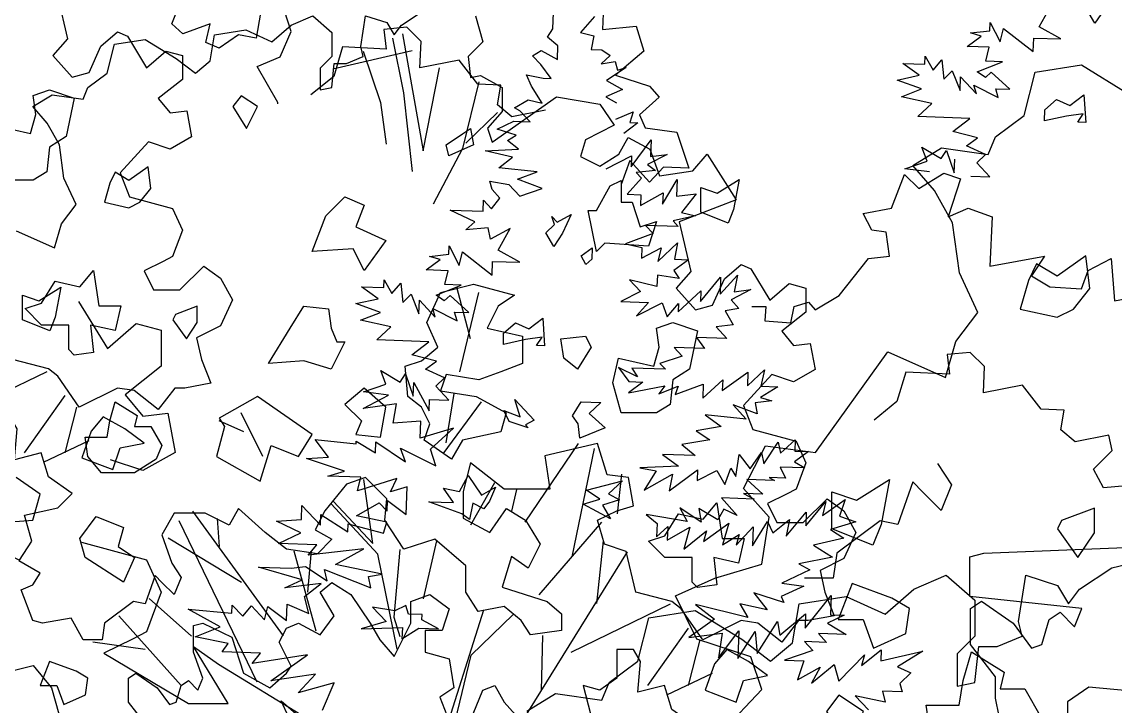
# Model space of a CAD drawing. Header units: inches. Extents: x 11.9 to 85.3, y 21.1 to 37.4.
# Drawn here: x 67.0041 to 67.4779, y 22.5142 to 22.8109 of the extents above; entities that cross this region are included whole.
import ezdxf

# ---------------------------------------------------------------- set-up
doc = ezdxf.new("R2010")
doc.units = ezdxf.units.IN
doc.header["$MEASUREMENT"] = 0
doc.layers.add('CAY', color=94, linetype='Continuous')
doc.layers.add('CAY-3', color=61, linetype='Continuous')

# ---------------------------------------------------------------- blocks, each defined once
blk = doc.blocks.new('A$C76451831')
at = {"layer": 'CAY'}
for p, q in [((3764, 1772.8), (3822.4, 1787)), ((3573, 1752.2), (3604.2, 1765.7)), ((3604.2, 1765.7), (3631.9, 1741.6)), ((3673.8, 1720.9), (3680.9, 1765.7)), ((3680.9, 1765.7), (3711.5, 1755.7)), ((3732.8, 1752.2), (3764, 1772.8)), ((3545.3, 1728), (3573, 1752.2)), ((3711.5, 1755.7), (3722.2, 1738)), ((3722.2, 1738), (3732.8, 1752.2)), ((3462.1, 1738), (3507.5, 1745.1)), ((3507.5, 1745.1), (3545.3, 1728)), ((3631.9, 1741.6), (3631.9, 1706.7)), ((3317.1, 1724.4), (3361.9, 1731.5)), ((3361.9, 1731.5), (3406.7, 1703.8)), ((3455.6, 1700.3), (3462.1, 1738)), ((3306.5, 1682.6), (3317.1, 1724.4)), ((3677.3, 1706.7), (3673.8, 1720.9)), ((3406.7, 1703.8), (3434.4, 1682.6)), ((3434.4, 1682.6), (3455.6, 1700.3)), ((3631.9, 1706.7), (3614.8, 1689.6)), ((3653.2, 1696.7), (3677.3, 1706.7)), ((3614.8, 1689.6), (3614.8, 1658.4)), ((3631.9, 1661.9), (3635.5, 1696.7)), ((3635.5, 1696.7), (3653.2, 1696.7)), ((2664.3, 1664.1), (2722.6, 1678.3)), ((2722.6, 1678.3), (2740.3, 1657)), ((3278.8, 1661.9), (3306.5, 1682.6)), ((3271.7, 1644.8), (3278.8, 1661.9)), ((3614.8, 1658.4), (3631.9, 1661.9)), ((2740.3, 1657), (2750.9, 1619.3)), ((3199.2, 1634.2), (3226.9, 1651.3)), ((3226.9, 1651.3), (3271.7, 1644.8)), ((4929.6, 1084.7), (4941, 1036.7)), ((5458.4, 1068.9), (5457.3, 1045.7)), ((5879.1, 1048.1), (5890.7, 1069)), ((5409.5, 1046.3), (5410, 1062.2)), ((5449.8, 1058.1), (5436.1, 1042.7)), ((5268.6, 1047.8), (5246.4, 1045.7)), ((5246.4, 1045.7), (5248.5, 1026.7)), ((5282.3, 1034.1), (5268.6, 1047.8)), ((5404.2, 1038.3), (5409.5, 1046.3)), ((5457.3, 1045.7), (5490, 1048.9)), ((5490, 1048.9), (5497.4, 1024.6)), ((5831.4, 1044.3), (5831.6, 1052.5)), ((5831.6, 1052.5), (5841.4, 1033.6)), ((5841.4, 1033.6), (5844.6, 1046.6)), ((5844.6, 1046.6), (5873.3, 1024.3)), ((5900, 1036.5), (5879.1, 1048.1)), ((4941, 1036.7), (4926.8, 1020.6)), ((4973.2, 1029.6), (4989.3, 1043.4)), ((4989.3, 1043.4), (4998.7, 1039.1)), ((4998.7, 1039.1), (5017.2, 1008.8)), ((5414.3, 1029.8), (5404.2, 1038.3)), ((5436.1, 1042.7), (5449.1, 1039.5)), ((5449.1, 1039.5), (5446.4, 1026.4)), ((5809.5, 1029.2), (5823, 1039.2)), ((5812.7, 1042.3), (5831.4, 1044.3)), ((5823, 1039.2), (5812.7, 1042.3)), ((5873.3, 1024.3), (5873.7, 1037.4)), ((5873.7, 1037.4), (5900, 1036.5)), ((4961.8, 1004.1), (4973.2, 1029.6)), ((5017.2, 1008.8), (5035.7, 1024.9)), ((5035.7, 1024.9), (5051.8, 1020.6)), ((5273.8, 1025), (5197.2, 1007.3)), ((5206.3, 1028.8), (5197.9, 1000.4)), ((5248.5, 1026.7), (5206.3, 1028.8)), ((5281.2, 1008.8), (5282.3, 1034.1)), ((5390, 1020.2), (5398.3, 1025.4)), ((5398.3, 1025.4), (5413.9, 1016.7)), ((5413.9, 1016.7), (5414.3, 1029.8)), ((5446.4, 1026.4), (5456.8, 1026.1)), ((5456.8, 1026.1), (5464.8, 1020.4)), ((5497.4, 1024.6), (5470, 1001.4)), ((5830.8, 1028.5), (5809.5, 1029.2)), ((5827.6, 1015), (5830.8, 1028.5)), ((2228.3, 971.5), (2215.1, 1021.6)), ((2217.8, 939.8), (2236.3, 1016.3)), ((4926.8, 1020.6), (4945.3, 999.7)), ((5051.8, 1020.6), (5051.8, 997.4)), ((5319.2, 1016.2), (5281.2, 1008.8)), ((5337.1, 993), (5319.2, 1016.2)), ((5397.8, 1011.8), (5390, 1020.2)), ((5464.8, 1020.4), (5456.3, 1012.5)), ((5456.3, 1012.5), (5469.5, 1014.7)), ((5469.5, 1014.7), (5472, 1006.5)), ((5768.6, 1012.1), (5768.9, 1019.8)), ((5768.9, 1019.8), (5776.6, 1006.4)), ((5776.6, 1006.4), (5785.1, 1016.5)), ((5785.1, 1016.5), (5787.1, 997.8)), ((5819.1, 1004.9), (5843.5, 1014.5)), ((5843.5, 1014.5), (5827.6, 1015)), ((4945.3, 999.7), (4961.8, 1004.1)), ((5407.8, 998.3), (5397.8, 1011.8)), ((5480.2, 1008.9), (5461.2, 996.5)), ((5472, 1006.5), (5480.2, 1008.9)), ((5747.3, 1012.8), (5768.6, 1012.1)), ((5763.2, 1001.4), (5747.3, 1012.8)), ((5787.1, 997.8), (5795.1, 1005.7)), ((5795.1, 1005.7), (5802.6, 986.9)), ((5827.1, 999.2), (5819.1, 1004.9)), ((5832.7, 1004.4), (5827.1, 999.2)), ((5850.7, 987.9), (5832.7, 1004.4)), ((5051.8, 997.4), (5028.6, 978.9)), ((5197.9, 1000.4), (5175.7, 982.4)), ((5359.3, 991.9), (5337.1, 993)), ((5389, 990.8), (5383.9, 1001.9)), ((5383.9, 1001.9), (5400.1, 998.6)), ((5400.1, 998.6), (5407.8, 998.3)), ((5461.2, 996.5), (5476.8, 987.8)), ((5470, 1001.4), (5502.7, 990.9)), ((5741.8, 996.7), (5763.2, 1001.4)), ((5765.5, 988.2), (5741.8, 996.7)), ((5802.6, 986.9), (5803.1, 1000)), ((5803.1, 1000), (5818.4, 983.6)), ((5356.1, 972.9), (5359.3, 991.9)), ((5399.3, 974.6), (5389, 990.8)), ((5476.8, 987.8), (5460.6, 980.6)), ((5502.7, 990.9), (5512.2, 980.3)), ((5746.2, 980.7), (5765.5, 988.2)), ((5818.4, 983.6), (5815.9, 991.8)), ((5815.9, 991.8), (5839.5, 980.1)), ((5839.5, 980.1), (5837.1, 988.4)), ((5837.1, 988.4), (5850.7, 987.9)), ((5028.6, 978.9), (5040, 965.1)), ((5369.8, 961.3), (5356.1, 972.9)), ((5372.4, 970.1), (5385.8, 977.8)), ((5385.8, 977.8), (5399.3, 974.6)), ((5460.6, 980.6), (5470.9, 974.8)), ((5512.2, 980.3), (5493.2, 963.4)), ((5775.4, 974.2), (5746.2, 980.7)), ((5761.9, 961.5), (5775.4, 974.2)), ((5040, 965.1), (5056.1, 967.1)), ((5056.1, 967.1), (5060.8, 941.9)), ((5402.5, 967.7), (5369.8, 961.3)), ((5377.7, 967.2), (5372.4, 970.1)), ((5387.7, 956.4), (5377.7, 967.2)), ((5470.3, 959), (5486.9, 966.1)), ((5486.9, 966.1), (5483.8, 955.8)), ((5493.2, 963.4), (5498.5, 950.8)), ((5812.1, 959.8), (5761.9, 961.5)), ((5355.8, 949.4), (5371.9, 957)), ((5371.9, 957), (5387.7, 956.4)), ((5491.5, 955.5), (5478, 945.1)), ((5483.8, 955.8), (5491.5, 955.5)), ((5498.5, 950.8), (5529.1, 946.6)), ((5795.8, 947.2), (5812.1, 959.8)), ((5060.8, 941.9), (5040, 930.1)), ((5374.2, 943.7), (5355.8, 949.4)), ((5365.8, 938.6), (5374.2, 943.7)), ((5529.1, 946.6), (5540.7, 911.8)), ((5819.6, 940.9), (5795.8, 947.2)), ((5808.9, 933.2), (5819.6, 940.9)), ((5019.2, 937.2), (4991.7, 907.3)), ((5040, 930.1), (5019.2, 937.2)), ((5344.2, 928.5), (5376.4, 930.1)), ((5376.4, 930.1), (5365.8, 938.6)), ((5485, 913.1), (5504.5, 939.2)), ((5504.5, 939.2), (5503.9, 922.9)), ((5770.8, 918.6), (5765.8, 931.9)), ((5765.8, 931.9), (5784.4, 920.9)), ((5784.4, 920.9), (5789.7, 928.8)), ((5789.7, 928.8), (5797.1, 907.3)), ((5827.2, 924.8), (5808.9, 933.2)), ((2204.6, 871.1), (2212.5, 918.7)), ((5370.7, 922.5), (5344.2, 928.5)), ((5357.2, 912.1), (5370.7, 922.5)), ((5460.9, 911.2), (5485.4, 923.5)), ((5483.7, 919.1), (5475.3, 895.9)), ((5502.7, 898.1), (5483.7, 919.1)), ((5485.4, 923.5), (5485, 913.1)), ((5519.9, 925), (5501, 915.3)), ((5503.9, 922.9), (5519.9, 925)), ((5749.2, 911.2), (5770.8, 918.6)), ((5797.1, 907.3), (5797.6, 920.4)), ((5818.7, 916.9), (5827.2, 924.8)), ((2201.9, 860.6), (2238.9, 910.7)), ((5394.2, 908.1), (5357.2, 912.1)), ((5375.4, 901.1), (5394.2, 908.1)), ((5508.5, 909.6), (5489.8, 907.5)), ((5501, 915.3), (5508.5, 909.6)), ((5516.4, 912.8), (5502.7, 898.1)), ((5540.7, 911.8), (5516.4, 912.8)), ((5773.1, 908.1), (5749.2, 911.2)), ((5831.4, 903.4), (5818.7, 916.9)), ((2027.8, 857.9), (2006.6, 900.2)), ((4991.7, 907.3), (5000.7, 884.1)), ((5351, 891), (5348.6, 899.3)), ((5348.6, 899.3), (5367.1, 895.9)), ((5399.1, 892.1), (5375.4, 901.1)), ((5495.1, 901.9), (5481.4, 886.5)), ((5489.8, 907.5), (5495.1, 901.9)), ((5515.5, 877.1), (5529.5, 900.7)), ((5529.5, 900.7), (5528.9, 884.8)), ((5812.9, 904), (5831.4, 903.4)), ((2009.3, 881.7), (1985.5, 892.2)), ((5358.4, 882.6), (5351, 891)), ((5367.1, 895.9), (5377.5, 884.7)), ((5377.5, 884.7), (5399.1, 892.1)), ((5494.1, 875.6), (5515.9, 888)), ((5515.9, 888), (5515.5, 877.1)), ((5528.9, 884.8), (5548, 886.9)), ((5548, 886.9), (5533.8, 868.8)), ((5000.7, 884.1), (5042.4, 872.7)), ((5342.1, 870.1), (5342.5, 880.9)), ((5342.5, 880.9), (5350.4, 872.5)), ((5350.4, 872.5), (5358.4, 882.6)), ((5481.4, 886.5), (5494.5, 886)), ((5494.5, 886), (5494.1, 875.6)), ((2281, 794.5), (2332.5, 870.4)), ((2326.2, 761), (2347.8, 865.6)), ((2491.6, 827), (2512.8, 868.3)), ((2512.8, 868.3), (2561.2, 861.8)), ((5042.4, 872.7), (5051.8, 851.9)), ((5310.5, 871.2), (5342.1, 870.1)), ((5334.1, 859.9), (5310.5, 871.2)), ((5547.3, 865.6), (5525.8, 860.9)), ((5533.8, 868.8), (5547.3, 865.6)), ((5325.6, 852), (5334.1, 859.9)), ((5498.9, 856.4), (5506.3, 848.5)), ((5530.6, 855.3), (5498.9, 856.4)), ((5525.8, 860.9), (5530.6, 855.3)), ((5051.8, 851.9), (5042.4, 826.3)), ((5347, 854), (5325.6, 852)), ((5349.4, 843.1), (5347, 854)), ((5368.3, 853.3), (5349.4, 843.1)), ((5356.7, 832.4), (5368.3, 853.3)), ((5506.3, 848.5), (5479.7, 838.5)), ((2134, 774), (2125.3, 835.7)), ((2370.1, 802.5), (2374.1, 840.9)), ((5309, 828.6), (5309.3, 836.7)), ((5309.3, 836.7), (5319, 817.8)), ((5479.7, 838.5), (5495.4, 835.2)), ((5495.4, 835.2), (5495.1, 824.8)), ((5495.1, 824.8), (5514, 834.6)), ((5510.8, 821.5), (5530, 839.5)), ((5514, 834.6), (5510.8, 821.5)), ((5530, 839.5), (5526.8, 823.7)), ((2228.6, 791.9), (2251.7, 832.8)), ((2268, 805.1), (2272.9, 825.9)), ((2516.4, 799.3), (2491.6, 827)), ((5042.4, 826.3), (5033.3, 821.6)), ((5287.1, 813.5), (5300.6, 823.4)), ((5290.3, 826.5), (5309, 828.6)), ((5300.6, 823.4), (5290.3, 826.5)), ((5319, 817.8), (5322.2, 830.9)), ((5322.2, 830.9), (5350.9, 808.5)), ((5377.6, 820.8), (5356.7, 832.4)), ((5526.8, 823.7), (5540.3, 823.2)), ((2095.8, 814.5), (2134, 774)), ((5033.3, 821.6), (5014.8, 812.5)), ((5049.4, 794.1), (5072.6, 816.9)), ((5072.6, 816.9), (5088.7, 805.5)), ((5308.4, 812.7), (5287.1, 813.5)), ((5305.2, 799.3), (5308.4, 812.7)), ((5350.9, 808.5), (5351.3, 821.7)), ((5351.3, 821.7), (5377.6, 820.8)), ((5540.3, 823.2), (5526.4, 812.8)), ((5526.4, 812.8), (5531.5, 805)), ((2047.7, 684.5), (1960.2, 805.1)), ((2138.7, 763.4), (2093.5, 812.2)), ((5014.8, 812.5), (5023.9, 794.1)), ((5088.7, 805.5), (5100.1, 784.6)), ((5246.2, 796.3), (5246.5, 804)), ((5246.5, 804), (5254.2, 790.6)), ((5510, 797.5), (5483.5, 803.9)), ((5483.5, 803.9), (5494, 792.7)), ((5510.4, 808.4), (5510, 797.5)), ((5531.5, 805), (5510.4, 808.4)), ((5552.1, 782.9), (5571.5, 806.3)), ((5570.9, 790), (5587.9, 808.4)), ((5571.5, 806.3), (5570.9, 790)), ((5587.9, 808.4), (5584.6, 792.2)), ((2022.3, 639.8), (1946.8, 795.6)), ((1985.8, 770.9), (1983.8, 797.9)), ((2294.3, 724.1), (2354.9, 794.5)), ((2509.3, 753.8), (2516.4, 799.3)), ((5023.9, 794.1), (5049.4, 794.1)), ((5240.9, 785.6), (5224.9, 797.1)), ((5224.9, 797.1), (5246.2, 796.3)), ((5254.2, 790.6), (5262.7, 800.7)), ((5262.7, 800.7), (5264.7, 782.1)), ((5296.7, 789.1), (5321.1, 798.7)), ((5321.1, 798.7), (5305.2, 799.3)), ((5494, 792.7), (5475, 782.9)), ((5530.4, 772.8), (5552.4, 793.3)), ((5552.4, 793.3), (5552.1, 782.9)), ((5600.5, 794.4), (5581.6, 784.6)), ((5584.6, 792.2), (5600.5, 794.4)), ((4951.7, 782.9), (4979.4, 737.5)), ((5100.1, 784.6), (5088.7, 759.5)), ((5219.4, 781), (5240.9, 785.6)), ((5264.7, 782.1), (5272.7, 790)), ((5272.7, 790), (5280.2, 771.1)), ((5280.2, 771.1), (5280.7, 784.3)), ((5280.7, 784.3), (5296, 767.8)), ((5304.7, 783.4), (5296.7, 789.1)), ((5310.3, 788.7), (5304.7, 783.4)), ((5328.3, 772.2), (5310.3, 788.7)), ((5475, 782.9), (5501.7, 782)), ((5501.7, 782), (5490.4, 769.2)), ((5490.4, 769.2), (5514.9, 781.5)), ((5514.9, 781.5), (5519.8, 768.2)), ((5581.6, 784.6), (5589, 776.2)), ((2007, 736.3), (1936.2, 779.1)), ((2182.7, 720.5), (2195.7, 776.4)), ((2350.1, 715.8), (2356.4, 776.4)), ((5243.1, 772.4), (5219.4, 781)), ((5223.8, 764.9), (5243.1, 772.4)), ((5296, 767.8), (5293.5, 776.1)), ((5293.5, 776.1), (5317.1, 764.4)), ((5314.7, 772.6), (5328.3, 772.2)), ((5317.1, 764.4), (5314.7, 772.6)), ((5519.8, 768.2), (5530.7, 781)), ((5530.7, 781), (5530.4, 772.8)), ((5589, 776.2), (5575.8, 773.9)), ((5575.8, 773.9), (5583.5, 760.5)), ((2079.1, 689), (2057.9, 766.3)), ((2071.1, 726.8), (2074.5, 766.9)), ((2157.5, 671.8), (2138.7, 763.4)), ((2159.9, 768.1), (2154, 702.8)), ((2278.7, 602.9), (2379.6, 765.8)), ((4979.4, 737.5), (5007.1, 761.7)), ((5007.1, 761.7), (5031.3, 755.2)), ((5253, 758.5), (5223.8, 764.9)), ((5583.5, 760.5), (5567.1, 758.4)), ((2463.9, 740.3), (2509.3, 753.8)), ((5031.3, 755.2), (5031.3, 720.4)), ((5088.7, 759.5), (5065.6, 747.7)), ((5239.5, 745.8), (5253, 758.5)), ((5567.1, 758.4), (5577.6, 747.1)), ((2426.2, 723.2), (2463.9, 740.3)), ((5065.6, 747.7), (5070.3, 726.8)), ((5289.7, 744), (5239.5, 745.8)), ((5273.4, 731.5), (5289.7, 744)), ((5577.6, 747.1), (5548.1, 748.2)), ((5548.1, 748.2), (5555.9, 737.5)), ((5297.2, 725.2), (5273.4, 731.5)), ((5534.4, 730.1), (5512.8, 723.1)), ((5526.5, 738.5), (5534.4, 730.1)), ((5555.9, 737.5), (5526.5, 738.5)), ((1958.8, 684.4), (1917.8, 720.8)), ((2446.8, 681.3), (2426.2, 723.2)), ((4922.5, 717.8), (4887.9, 726.8)), ((4931.5, 710.7), (4922.5, 717.8)), ((5031.3, 720.4), (4996.5, 692.7)), ((5070.3, 726.8), (5079.3, 704)), ((5286.5, 717.4), (5297.2, 725.2)), ((5472.8, 719.1), (5482.8, 705.6)), ((5491.1, 710.3), (5472.8, 719.1)), ((5518.1, 717.5), (5485.9, 718.6)), ((5485.9, 718.6), (5491.1, 710.3)), ((5512.8, 723.1), (5518.1, 717.5)), ((2207.6, 603.7), (2240.9, 709.9)), ((2325.4, 669), (2421.3, 715.4)), ((4825.4, 669), (4921.3, 715.4)), ((4952.3, 680.8), (4931.5, 710.7)), ((5248.4, 702.9), (5243.4, 716.2)), ((5243.4, 716.2), (5262.1, 705.1)), ((5262.1, 705.1), (5267.3, 713.1)), ((5267.3, 713.1), (5274.7, 691.5)), ((5304.8, 709.1), (5286.5, 717.4)), ((5296.4, 701.2), (5304.8, 709.1)), ((5554.2, 689.5), (5573.5, 707.4)), ((5573.1, 697), (5597.7, 714.7)), ((5573.5, 707.4), (5573.1, 697)), ((5597.3, 701.6), (5613.7, 716.9)), ((5597.7, 714.7), (5597.3, 701.6)), ((5613.7, 716.9), (5610.4, 701.1)), ((1948.8, 636.8), (1888.7, 704)), ((2154, 702.8), (2159.9, 684)), ((2228.7, 665.9), (2269.2, 705.2)), ((4989.3, 699.3), (4952.3, 680.8)), ((5005.4, 696.9), (4989.3, 699.3)), ((5028.6, 678.5), (5005.4, 696.9)), ((5044.7, 699.3), (5028.6, 678.5)), ((5054.2, 699.3), (5044.7, 699.3)), ((5079.3, 704), (5054.2, 699.3)), ((5226.8, 695.5), (5248.4, 702.9)), ((5274.7, 691.5), (5275.2, 704.7)), ((5275.2, 704.7), (5290.1, 677.4)), ((5309, 687.6), (5296.4, 701.2)), ((5496.3, 705.1), (5482.4, 694.7)), ((5482.4, 694.7), (5517.5, 701.6)), ((5482.8, 705.6), (5496.3, 705.1)), ((5517.5, 701.6), (5511.8, 693.7)), ((5511.8, 693.7), (5530.6, 701.2)), ((5527.6, 693.1), (5554.7, 703.1)), ((5530.6, 701.2), (5527.6, 693.1)), ((5554.7, 703.1), (5554.2, 689.5)), ((5626.7, 700.5), (5610, 690.2)), ((5610.4, 701.1), (5626.7, 700.5)), ((2399.3, 636.8), (2438.6, 692.2)), ((4899.3, 636.8), (4938.6, 692.2)), ((4996.5, 692.7), (5013.6, 672)), ((5226.3, 679.6), (5250.7, 692.4)), ((5250.7, 692.4), (5226.8, 695.5)), ((5290.1, 677.4), (5290.5, 688.3)), ((5290.5, 688.3), (5309, 687.6)), ((5620.8, 687.1), (5604.8, 685)), ((5610, 690.2), (5620.8, 687.1)), ((1914.2, 671.4), (1863.5, 678.5)), ((2296.7, 631.7), (2297.9, 685.1)), ((2438.6, 636.8), (2450, 680.8)), ((2498.7, 664.2), (2446.8, 681.3)), ((4938.6, 636.8), (4950, 680.8)), ((5258.6, 683.9), (5226.3, 679.6)), ((5255.2, 665.5), (5258.6, 683.9)), ((5606.7, 674.5), (5583.5, 683)), ((5583.5, 683), (5596.1, 669.4)), ((5604.8, 685), (5606.7, 674.5)), ((2213.4, 601.8), (2228.7, 665.9)), ((5013.6, 672), (5037.8, 675)), ((5037.8, 675), (5044.9, 637.2)), ((5282, 667.2), (5255.2, 665.5)), ((5281.5, 650.9), (5282, 667.2)), ((5596.1, 669.4), (5556.4, 673.5)), ((5556.4, 673.5), (5571.9, 662.1)), ((2509.3, 632.9), (2498.7, 664.2)), ((5313.5, 660.7), (5281.5, 650.9)), ((5291.5, 640.2), (5313.5, 660.7)), ((5571.9, 662.1), (5547.7, 658)), ((5547.7, 658), (5561, 649.3)), ((2417.8, 627.7), (2461.8, 648.6)), ((4917.8, 627.7), (4961.8, 648.6)), ((5179.9, 649.5), (5219.6, 645.4)), ((5192.9, 632.7), (5179.9, 649.5)), ((5219.6, 645.4), (5219.7, 648.1)), ((5219.7, 648.1), (5238.4, 636.6)), ((5238.4, 636.6), (5238.7, 647.4)), ((5238.7, 647.4), (5267.1, 627.9)), ((5561, 649.3), (5534.1, 644.8)), ((5534.1, 644.8), (5546.9, 634)), ((5613.2, 626.2), (5627.1, 647)), ((5627.1, 647), (5629.4, 636.5)), ((5629.4, 636.5), (5643.5, 649.2)), ((5643.5, 649.2), (5643.1, 638.3)), ((5044.9, 637.2), (5013.6, 619.5)), ((5262.5, 641.2), (5296.4, 624.1)), ((5267.1, 627.9), (5262.5, 641.2)), ((5296.4, 624.1), (5291.5, 640.2)), ((5515.2, 635.1), (5530.7, 623.7)), ((5546.9, 634), (5515.2, 635.1)), ((5586.1, 614), (5589.5, 635.2)), ((5589.5, 635.2), (5599.9, 621.2)), ((5599.9, 621.2), (5610.9, 637.2)), ((5610.9, 637.2), (5613.2, 626.2)), ((5656.2, 637.9), (5642.7, 627.9)), ((5643.1, 638.3), (5656.2, 637.9)), ((5013.6, 619.5), (4982.4, 630.1)), ((5171.6, 631.2), (5192.9, 632.7)), ((5208.3, 619), (5171.6, 631.2)), ((5530.7, 623.7), (5493.4, 622.2)), ((5629, 622.9), (5634, 612.3)), ((5652.9, 622.1), (5629, 622.9)), ((5642.7, 627.9), (5652.9, 622.1)), ((5192.3, 614.2), (5208.3, 619)), ((5224, 613.1), (5192.3, 614.2)), ((5220.8, 600), (5224, 613.1)), ((5493.4, 622.2), (5509.2, 619.4)), ((5509.2, 619.4), (5497.7, 600.8)), ((5497.7, 600.8), (5525, 616.1)), ((5521.7, 599.9), (5549.1, 620.3)), ((5525, 616.1), (5521.7, 599.9)), ((5549.1, 620.3), (5548.8, 609.9)), ((5548.8, 609.9), (5567.7, 619.6)), ((5567.7, 619.6), (5575.4, 606.2)), ((5575.4, 606.2), (5581.3, 621.9)), ((5581.3, 621.9), (5586.1, 614)), ((5618.2, 612.9), (5623.5, 610)), ((5634, 612.3), (5618.2, 612.9)), ((5258.8, 611.8), (5220.8, 600)), ((5252.9, 598.9), (5258.8, 611.8)), ((5268.9, 603.8), (5252.9, 598.9)), ((5268, 577.1), (5268.9, 603.8)), ((5596.8, 610.9), (5612.2, 596.8)), ((5623.5, 610), (5596.8, 610.9)), ((5603.9, 592.1), (5572.2, 593.2)), ((5572.2, 593.2), (5587.5, 576.3)), ((5612.2, 596.8), (5593.6, 597.4)), ((5593.6, 597.4), (5603.9, 592.1)), ((5669.9, 576.2), (5691.8, 591.7)), ((5691.8, 591.7), (5686.2, 575.6)), ((5166.8, 572.4), (5167.3, 586)), ((5167.3, 586), (5185.2, 566.8)), ((5219.9, 576), (5241.7, 588.4)), ((5241.7, 588.4), (5249.5, 580.4)), ((5249.5, 580.4), (5249.9, 590.8)), ((5249.9, 590.8), (5268, 577.1)), ((5552.8, 569.8), (5532, 583.7)), ((5532, 583.7), (5539.2, 570.3)), ((5568.7, 572), (5550.5, 583.1)), ((5550.5, 583.1), (5552.8, 569.8)), ((5574.5, 582.2), (5568.7, 572)), ((5587.5, 576.3), (5574.5, 582.2)), ((5653.7, 566.3), (5673.1, 589.7)), ((5673.1, 589.7), (5669.9, 576.2)), ((5142.7, 570.6), (5166.8, 572.4)), ((5166.3, 559.3), (5142.7, 570.6)), ((5185.2, 566.8), (5185.5, 577.2)), ((5185.5, 577.2), (5211.7, 560.4)), ((5249.2, 569.6), (5219.9, 576)), ((5499.6, 577.1), (5510.2, 568.6)), ((5539.2, 570.3), (5499.6, 577.1)), ((5602.3, 546.8), (5616.7, 570.3)), ((5616.7, 570.3), (5621.8, 559.3)), ((5621.8, 559.3), (5638.1, 572.3)), ((5634.8, 556.1), (5654.2, 579.4)), ((5638.1, 572.3), (5634.8, 556.1)), ((5654.2, 579.4), (5653.7, 566.3)), ((5701.9, 570.1), (5677.6, 562.8)), ((5686.2, 575.6), (5701.9, 570.1)), ((5211.7, 560.4), (5212, 568.1)), ((5212, 568.1), (5246.1, 559.2)), ((5246.1, 559.2), (5249.2, 569.6)), ((5510.2, 568.6), (5509.7, 555.5)), ((5509.7, 555.5), (5520.5, 565.5)), ((5520.5, 565.5), (5520, 552.4)), ((5520, 552.4), (5541.7, 564.8)), ((5541.7, 564.8), (5536, 543.7)), ((5536, 543.7), (5557.9, 561.5)), ((5554.9, 551.2), (5579.5, 568.9)), ((5557.9, 561.5), (5554.9, 551.2)), ((5579.5, 568.9), (5573.3, 547.8)), ((5586.4, 547.4), (5602.9, 565.4)), ((5602.9, 565.4), (5602.3, 546.8)), ((5677.6, 562.8), (5690.5, 554.2)), ((5144.7, 549.2), (5166.3, 559.3)), ((5181.8, 547.9), (5144.7, 549.2)), ((5573.3, 547.8), (5589.5, 557.7)), ((5589.5, 557.7), (5586.4, 547.4)), ((5690.5, 554.2), (5661.2, 547.5)), ((5173.3, 537.8), (5181.8, 547.9)), ((5227, 544), (5173.3, 537.8)), ((5199.7, 528.7), (5227, 544)), ((5661.2, 547.5), (5679.4, 536)), ((5683.6, 539.8), (5680.1, 515.6)), ((5244.7, 519.4), (5199.7, 528.7)), ((5679.4, 536), (5647, 529.4)), ((5647, 529.4), (5657.7, 523.6)), ((5125.3, 526.3), (5157, 525.2)), ((5167.5, 513.9), (5125.3, 526.3)), ((5157, 525.2), (5170.6, 527)), ((5170.6, 527), (5191.5, 513.1)), ((5189.1, 524.1), (5233.8, 506.2)), ((5191.5, 513.1), (5189.1, 524.1)), ((5231.5, 517.1), (5244.7, 519.4)), ((5657.7, 523.6), (5630.5, 510.9)), ((5150.9, 506.4), (5167.5, 513.9)), ((5185.9, 510.6), (5150.9, 506.4)), ((5169.6, 498), (5185.9, 510.6)), ((5233.8, 506.2), (5231.5, 517.1)), ((5651.7, 507.9), (5630, 497.8)), ((5630.5, 510.9), (5651.7, 507.9)), ((5680.1, 515.6), (5652.4, 515.6)), ((5174, 481.5), (5169.6, 498)), ((5632.6, 492.3), (5603.4, 501.4)), ((5603.4, 501.4), (5616.4, 485.1)), ((5630, 497.8), (5632.6, 492.3)), ((5653, 467.5), (5678.1, 498.8)), ((5678.1, 498.8), (5677.5, 480.3)), ((5057.3, 485.6), (5099.7, 481.8)), ((5088.4, 468.6), (5057.3, 485.6)), ((5099.7, 481.8), (5100, 489.5)), ((5100, 489.5), (5110.1, 478.8)), ((5110.1, 478.8), (5118.6, 488.9)), ((5118.6, 488.9), (5131.2, 475.3)), ((5131.2, 475.3), (5134.4, 488.3)), ((5134.4, 488.3), (5152.5, 474.6)), ((5152.5, 474.6), (5153.1, 490.4)), ((5153.1, 490.4), (5174, 481.5)), ((5597.6, 477.6), (5547.3, 490.2)), ((5547.3, 490.2), (5565.4, 476)), ((5589.9, 491), (5597.6, 477.6)), ((5616.4, 485.1), (5589.9, 491)), ((5565.4, 476), (5540.7, 458.3)), ((5628.7, 460.7), (5653.5, 481.1)), ((5653.5, 481.1), (5653, 467.5)), ((5690.6, 479.8), (5674.5, 472.2)), ((5677.5, 480.3), (5690.6, 479.8)), ((5064.1, 459.1), (5088.4, 468.6)), ((5569.5, 438.7), (5589, 464.8)), ((5589, 464.8), (5588.1, 438)), ((5606.8, 442.8), (5626.5, 473.9)), ((5626.5, 473.9), (5628.7, 460.7)), ((5674.5, 472.2), (5692.6, 461.1)), ((5096, 452.5), (5064.1, 459.1)), ((5540.7, 458.3), (5573.1, 462.6)), ((5573.1, 462.6), (5569.5, 438.7)), ((5588.1, 438), (5604.8, 464.2)), ((5604.8, 464.2), (5606.8, 442.8)), ((5652.5, 454.4), (5660.4, 445.9)), ((5673.8, 453.6), (5652.5, 454.4)), ((5665.9, 462.1), (5673.8, 453.6)), ((5692.6, 461.1), (5665.9, 462.1)), ((5062.5, 449.6), (5086.7, 432.5)), ((5090.3, 444.6), (5096, 452.5)), ((5127.4, 443.3), (5090.3, 444.6)), ((5660.4, 445.9), (5633.3, 436.5)), ((5707.5, 431.2), (5726.6, 446.4)), ((5726.6, 446.4), (5726.2, 435.9)), ((5726.2, 435.9), (5766.8, 445)), ((5766.8, 445), (5742.3, 429.9)), ((5119.3, 433.1), (5127.4, 443.3)), ((5172.7, 441.7), (5119.3, 433.1)), ((5137.3, 416.6), (5172.7, 441.7)), ((5633.3, 436.5), (5651.9, 435.8)), ((5651.9, 435.8), (5645.8, 417.4)), ((5685.6, 416.1), (5710.5, 441.5)), ((5710.5, 441.5), (5707.5, 431.2)), ((5180.2, 422.8), (5137.3, 416.6)), ((5163.7, 404.8), (5180.2, 422.8)), ((5645.8, 417.4), (5667.5, 429.8)), ((5659.3, 414.3), (5681.2, 432.1)), ((5667.5, 429.8), (5659.3, 414.3)), ((5681.2, 432.1), (5685.6, 416.1)), ((5742.3, 429.9), (5755.2, 424.1)), ((5755.2, 424.1), (5744.5, 414)), ((5198.4, 414.5), (5163.7, 404.8)), ((5187.1, 388.1), (5198.4, 414.5)), ((5744.5, 414), (5746.9, 405.8)), ((5701.4, 401.9), (5714.1, 388.3)), ((5730.2, 395.9), (5701.4, 401.9)), ((5746.9, 405.8), (5727.9, 406.4)), ((5727.9, 406.4), (5730.2, 395.9)), ((5154.7, 381.1), (5147.1, 397.2)), ((5147.1, 397.2), (5173, 375))]:
    blk.add_line(p, q, dxfattribs=at)
for points in [[(3524.3, 1634.1), (3500.5, 1649.9), (3488.6, 1634.1), (3508.4, 1602.4)], [(2022.5, 1195.9), (2006.6, 1206.4), (1998.7, 1195.9), (2011.9, 1174.8)], [(2220.4, 1169.5), (2228.3, 1174.8), (2231, 1158.9), (2207.2, 1148.4), (2204.6, 1158.9)], [(1919.5, 1116.7), (1916.9, 1137.8), (1898.4, 1124.6), (1885.2, 1132.5), (1880, 1122), (1874.7, 1103.5), (1898.4, 1098.2), (1909, 1103.5)], [(2362.9, 1119.3), (2373.5, 1124.6), (2373.5, 1103.5), (2384.1, 1103.5), (2392, 1079.7), (2407.8, 1085), (2399.9, 1061.2), (2357.7, 1063.9), (2349.7, 1055.9), (2341.8, 1095.6), (2349.7, 1095.6)], [(2088.5, 1090.3), (2106.9, 1108.8), (2125.4, 1100.8), (2117.5, 1079.7), (2146.5, 1066.5), (2125.4, 1037.5), (2114.9, 1058.6), (2075.3, 1055.9)], [(5925, 1065.1), (5933.4, 1073), (5931, 1080.8), (5936.2, 1075.1), (5949.6, 1082.8), (5941.3, 1064.5), (5932.7, 1051.7)], [(2209.9, 855.3), (2183.5, 873.8), (2188.8, 889.6), (2180.8, 905.5), (2167.6, 916), (2165, 945.1), (2180.8, 950.3), (2196.7, 963.5), (2186.1, 987.3), (2199.3, 1016.3), (2231, 1024.3), (2270.6, 1013.7), (2254.7, 1003.1), (2244.2, 982), (2278.5, 974.1), (2278.5, 947.7), (2257.4, 939.8), (2236.3, 931.9), (2204.6, 937.1), (2199.3, 921.3), (2233.6, 916), (2262.7, 900.2), (2257.4, 881.7), (2220.4, 873.8)], [(1795.5, 989.9), (1795.5, 1013.7), (1811.3, 1008.4), (1832.5, 1021.6), (1827.2, 992.6), (1821.9, 979.4)], [(1943.3, 995.2), (1940.7, 989.9), (1953.9, 971.5), (1964.4, 987.3), (1964.4, 1003.1)], [(2054.1, 982), (2067.3, 1003.1), (2091.1, 1000.5), (2093.7, 982), (2099, 968.8), (2106.9, 968.8), (2093.7, 942.4), (2067.3, 950.3), (2033, 947.7)], [(2365.6, 929.2), (2370.9, 953), (2405.2, 945.1), (2410.4, 963.5), (2407.8, 982), (2423.6, 987.3), (2447.4, 979.4), (2439.5, 942.4), (2423.6, 931.9), (2421, 908.1), (2407.8, 900.2), (2373.5, 900.2)], [(4865.6, 929.2), (4870.9, 953), (4905.2, 945.1), (4910.4, 963.5), (4907.8, 982), (4923.6, 987.3), (4947.4, 979.4), (4939.5, 942.4), (4923.6, 931.9), (4921, 908.1), (4907.8, 900.2), (4873.5, 900.2)], [(5923.9, 955.9), (5916.2, 956.2), (5921.4, 964.1), (5905.5, 962), (5884.1, 957.3), (5884.4, 968.1), (5895.7, 978.2), (5908.6, 972.3), (5922.1, 982.7)], [(2318.1, 953), (2315.4, 971.5), (2339.2, 974.1), (2344.5, 963.5), (2331.3, 942.4)], [(2141.2, 876.4), (2146.5, 905.5), (2125.4, 923.9), (2106.9, 908.1), (2122.8, 892.2), (2117.5, 879)], [(1903.7, 887), (1919.5, 887), (1930.1, 868.5), (1924.8, 855.3), (1903.7, 842.1), (1872, 842.1), (1858.8, 857.9), (1856.2, 876.4), (1877.3, 876.4), (1880, 892.2), (1885.2, 910.7), (1906.4, 897.5)], [(2062.1, 857.9), (2075.3, 879), (2022.5, 916), (1985.5, 894.9), (1990.8, 887), (1982.9, 857.9), (2025.1, 834.2), (2035.7, 868.5)], [(5552.4, 869.2), (5552.4, 892.9), (5568.2, 887.7), (5589.3, 900.9), (5584, 871.8), (5578.8, 858.6)], [(5402.6, 849.4), (5411, 857.2), (5408.6, 865), (5413.8, 859.4), (5427.2, 867.1), (5418.9, 848.8), (5410.3, 835.9)], [(2577.1, 788.1), (2577.1, 823.8), (2600.8, 815.8), (2632.5, 835.6), (2624.6, 792.1), (2616.7, 772.3)], [(2415.7, 781.4), (2428.9, 802.5), (2452.7, 797.2), (2465.9, 813), (2471.2, 778.7), (2492.3, 778.7), (2487, 755), (2463.2, 760.2), (2465.9, 733.8), (2447.4, 731.2), (2442.1, 736.5), (2442.1, 760.2), (2415.7, 760.2), (2399.9, 776.1)], [(4915.7, 781.4), (4928.9, 802.5), (4952.7, 797.2), (4965.9, 813), (4971.2, 778.7), (4992.3, 778.7), (4987, 755), (4963.2, 760.2), (4965.9, 733.8), (4947.4, 731.2), (4942.1, 736.5), (4942.1, 760.2), (4915.7, 760.2), (4899.9, 776.1)], [(1856.2, 760.2), (1850.9, 778.7), (1866.8, 799.8), (1893.2, 789.3), (1887.9, 770.8), (1903.7, 760.2), (1893.2, 736.5)], [(5401.5, 740.1), (5393.8, 740.4), (5399.1, 748.4), (5383.1, 746.2), (5361.7, 741.5), (5362, 752.4), (5373.3, 762.4), (5386.2, 756.5), (5399.7, 766.9)], [(5385.6, 660.9), (5367.2, 667), (5362.2, 677.6), (5377.8, 671.6), (5372.9, 688.1), (5391.3, 668.4), (5383, 663.7)], [(5433.8, 664.7), (5428.6, 672.6), (5436.8, 685.9), (5455.8, 685.2), (5444.5, 674.7), (5459.9, 661), (5435.5, 651)], [(2392.2, 660), (2385.5, 671.4), (2369.4, 671.4), (2369.4, 643.8), (2352.9, 632), (2336.8, 636.8), (2343.9, 609.2), (2371.4, 606.9), (2380.8, 586), (2362.3, 574.6), (2362.3, 553.8), (2371.4, 544.4), (2394.6, 533), (2406.4, 551.4), (2399.3, 576.6), (2431.5, 583.7), (2445.3, 597.4), (2422.5, 613.6), (2415.4, 636.8), (2389.8, 630.1)], [(2475.5, 671.4), (2463.7, 657.6), (2454.7, 632), (2484.6, 620.6), (2491.7, 641.5), (2514.8, 646.2), (2496.4, 660)], [(4892.2, 660), (4885.5, 671.4), (4869.4, 671.4), (4869.4, 643.8), (4852.9, 632), (4836.8, 636.8), (4843.9, 609.2), (4871.4, 606.9), (4880.8, 586), (4862.3, 574.6), (4862.3, 553.8), (4871.4, 544.4), (4894.6, 533), (4906.4, 551.4), (4899.3, 576.6), (4931.5, 583.7), (4945.3, 597.4), (4922.5, 613.6), (4915.4, 636.8), (4889.8, 630.1)], [(4975.5, 671.4), (4963.7, 657.6), (4954.7, 632), (4984.6, 620.6), (4991.7, 641.5), (5014.8, 646.2), (4996.4, 660)], [(5321.5, 577.9), (5289.7, 589.5), (5313.7, 588.6), (5303.8, 602.6), (5319.5, 599.3), (5327.8, 614.9), (5340.7, 595.8), (5354.1, 603.5), (5348.2, 590.1), (5343, 582.6), (5332.3, 588), (5329, 572.2)], [(5441.9, 600.5), (5476.7, 609.7), (5463.1, 597), (5473.8, 591.2), (5457.3, 586.3), (5465, 572.9), (5438.7, 587), (5454.8, 591.9)], [(5270.1, 480.9), (5267.7, 489.1), (5257.1, 484.1), (5235.4, 487.5), (5248.5, 473.9), (5224.3, 466.6), (5264.2, 467.9), (5263.8, 457.1), (5280, 467.4), (5299.1, 466.7), (5283, 475.4), (5283.2, 480.4)]]:
    blk.add_lwpolyline(points, close=True, dxfattribs=at)
for points in [[(1775.5, 794.1), (1805.7, 796.4), (1812.8, 821.6), (1789.6, 837.7)], [(1789.6, 1076), (1826.6, 1059.5), (1833.2, 1082.7), (1847.4, 1101.2), (1835.6, 1126.7), (1831.3, 1159), (1819.5, 1179.8), (1805.7, 1196), (1824.2, 1207.4), (1854.1, 1203), (1858.8, 1214.4), (1877.3, 1228.2), (1884.3, 1256.1), (1914.2, 1260.8), (1944.1, 1242.4), (1962.6, 1228.2), (1976.7, 1240), (1981, 1265.2), (2011.3, 1269.9), (2036.5, 1258.5), (2054.9, 1274.6), (2075.8, 1283.7), (2094.3, 1267.5), (2094.3, 1244.3), (2082.9, 1232.9), (2082.9, 1212.1), (2094.3, 1214.4), (2096.6, 1237.6), (2108.4, 1237.6), (2124.5, 1244.3), (2122.2, 1253.8), (2126.9, 1283.7), (2147.3, 1277), (2154.4, 1265.2), (2161.5, 1274.6), (2182.3, 1288.4)], [(2233, 1283.7), (2240.1, 1258.5), (2225.9, 1244.3), (2228.3, 1223.9), (2237.7, 1225.8), (2258.6, 1214.4), (2258.6, 1191.2), (2244.4, 1175.1), (2249.1, 1161.4), (2311.2, 1205.4), (2352.9, 1198.3), (2366.7, 1177.9), (2339.1, 1163.7), (2334.4, 1147.6), (2352.9, 1138.5), (2371.4, 1149.9), (2380.4, 1166.1), (2401.2, 1154.7), (2410.7, 1129.1), (2442.9, 1133.8), (2456.7, 1149.9), (2484.6, 1105.9), (2429.6, 1084.7), (2441, 1036.7), (2426.8, 1020.6), (2445.3, 999.7), (2461.8, 1004.1), (2473.2, 1029.6), (2489.3, 1043.4), (2498.7, 1039.1), (2517.2, 1008.8), (2535.7, 1024.9), (2551.8, 1020.6), (2551.8, 997.4), (2528.6, 978.9), (2540, 965.1), (2556.1, 967.1), (2560.8, 941.9), (2540, 930.1), (2519.2, 937.2), (2491.7, 907.3), (2500.7, 884.1), (2542.4, 872.7), (2551.8, 851.9), (2542.4, 826.3), (2533.3, 821.6), (2514.8, 812.5), (2523.9, 794.1), (2549.4, 794.1), (2572.6, 816.9), (2588.7, 805.5), (2600.1, 784.6), (2588.7, 759.5), (2565.6, 747.7), (2570.3, 726.8), (2579.3, 704), (2554.2, 699.3), (2544.7, 699.3), (2528.6, 678.5), (2505.4, 696.9), (2489.3, 699.3), (2452.3, 680.8), (2431.5, 710.7), (2422.5, 717.8), (2387.9, 726.8), (2378.5, 766.1), (2357.6, 773.2), (2350.9, 796.4), (2369.4, 805.5), (2385.5, 810.2), (2380.8, 837.7), (2360, 840.1), (2350.9, 870.4), (2299.8, 858.6), (2304.6, 826.3), (2260.5, 826.3), (2228.3, 851.9), (2221.2, 824), (2221.2, 798.4), (2246.8, 784.6), (2262.9, 807.8), (2281.4, 796.4), (2295.5, 773.2), (2283.7, 750), (2267.6, 761.4), (2258.6, 731.5), (2302.2, 717.8), (2316, 706), (2316, 689.9), (2286.1, 685.5), (2277, 699.3), (2260.5, 713.1), (2235.4, 708.3), (2223.6, 726.8), (2223.6, 752.4), (2193.7, 777.9), (2163.8, 768.5), (2145.4, 796.4), (2147.3, 816.9), (2126.9, 837.7), (2108.4, 831), (2087.6, 805.5), (2078.1, 787), (2094.3, 777.9), (2080.5, 763.8), (2050.6, 768.5), (2029.8, 784.6), (2004.2, 807.8), (1995.2, 791.7), (1972, 803.1), (1942.1, 803.1), (1930.3, 782.3), (1939.8, 754.7), (1948.8, 741), (1942.1, 724.5), (1930.3, 736.3), (1923.7, 742.9), (1914.2, 715.4), (1902.8, 717.8), (1874.9, 696.9), (1872.6, 680.8), (1854.1, 680.8), (1842.7, 701.7), (1814.8, 696.9), (1805.7, 699.3), (1794.3, 729.2), (1805.7, 733.9), (1812.8, 745.3), (1792, 757.1)], [(5144.1, 974), (5144.1, 975), (5124.1, 1009.8), (5146.2, 1019.3), (5156.8, 1043.6), (5150.4, 1063.6), (5127.2, 1061.5), (5123, 1037.3), (5106.1, 1040.4), (5087.2, 1027.8), (5074.5, 1033.1), (5078.7, 1051), (5052.3, 1041.5), (5041.8, 1051), (5057.6, 1092.1)], [(5254.8, 1037.3), (5265.4, 984.5), (5273.8, 908.6)], [(5264.3, 1041.5), (5284.4, 928.6), (5300.2, 1008.8)], [(5226.4, 1024.6), (5243.2, 975), (5248.5, 935)], [(5338.2, 995.1), (5322.3, 930.7), (5293.9, 877)], [(5356.1, 965.6), (5325.5, 936)], [(5441.4, 818.5), (5436.7, 826.9), (5447.4, 834.6), (5447, 823.8), (5441.4, 818.5)], [(1914.2, 599.8), (1898.1, 620.6), (1898.1, 643.8), (1905.2, 648.6), (1925.6, 634.4), (1937.4, 618.3), (1944.1, 620.6), (1948.8, 636.8), (1955.9, 641.5), (1964.9, 632), (1969.6, 643.8), (1960.6, 669), (1960.6, 694.6), (1969.6, 696.9), (1997.6, 683.2), (2009, 648.6), (2034.5, 634.4), (2050.6, 648.6), (2054.9, 655.2), (2043.5, 678.5), (2050.6, 692.2), (2062, 696.9), (2082.9, 685.5), (2096.6, 704), (2082.9, 726.8), (2094.3, 736.3), (2112.7, 724.5), (2131.2, 696.9), (2140.6, 680.8), (2154.4, 664.7), (2170.5, 696.9), (2170.5, 717.8), (2189, 724.5), (2207.5, 710.7), (2200.8, 689.9), (2184.3, 689.9), (2184.3, 669), (2207.5, 662.3), (2212.2, 634.4), (2198.4, 625.4), (2207.5, 602.2)], [(2230.7, 609.2), (2240.1, 632), (2251.5, 636.8), (2260.5, 620.6), (2277, 602.2)]]:
    blk.add_lwpolyline(points, dxfattribs=at)
at = {"layer": 'CAY-3'}
for p, q in [((2773.2, 1229.3), (2818.1, 1236.4)), ((2818.1, 1236.4), (2862.9, 1208.6)), ((2762.6, 1187.4), (2773.2, 1229.3)), ((2734.9, 1166.8), (2762.6, 1187.4)), ((2727.8, 1149.6), (2734.9, 1166.8)), ((2655.3, 1139), (2683, 1156.1)), ((2683, 1156.1), (2727.8, 1149.6)), ((2676, 1114.8), (2655.3, 1139)), ((2693.6, 1083.6), (2676, 1114.8)), ((2700.1, 1035.2), (2693.6, 1083.6)), ((2717.8, 996.9), (2700.1, 1035.2)), ((2696.6, 969.1), (2717.8, 996.9)), ((2686.6, 934.3), (2696.6, 969.1)), ((2561.2, 861.8), (2631.1, 959.1)), ((2631.1, 959.1), (2686.6, 934.3)), ((2453.9, 573.9), (2509.3, 632.9)), ((5780.9, 626.5), (5794.5, 605.9)), ((5756.9, 608.7), (5742.6, 567.5)), ((5766.8, 598.8), (5756.9, 608.7)), ((5794.5, 605.9), (5784.5, 581.1)), ((5784.5, 581.1), (5766.8, 598.8)), ((5725.5, 571.1), (5683.6, 539.8)), ((5742.6, 567.5), (5725.5, 571.1)), ((4954.6, 550.5), (5017.1, 533.4)), ((5812.2, 536.3), (5825.7, 539.8)), ((5825.7, 539.8), (5961.9, 545.3)), ((5017.1, 533.4), (5031.3, 502.1)), ((5812.2, 497.9), (5812.2, 536.3)), ((5031.3, 502.1), (5017.1, 463.8)), ((5920.1, 486.4), (5812.2, 497.9)), ((5812.8, 486.4), (5823.4, 493.4)), ((5812.8, 451.6), (5812.8, 486.4)), ((5823.4, 493.4), (5854, 472.2)), ((5913, 468.7), (5920.1, 486.4)), ((5881.7, 451.6), (5888.8, 475.7)), ((5888.8, 475.7), (5899.4, 482.8)), ((5899.4, 482.8), (5913, 468.7)), ((5854, 472.2), (5871.7, 448)), ((5003.6, 456.7), (4975.9, 443.1)), ((5017.1, 463.8), (5003.6, 456.7)), ((5095.9, 394.5), (5062.5, 449.6)), ((5836.9, 420.3), (5812.8, 451.6)), ((5871.7, 448), (5881.7, 451.6)), ((4975.9, 443.1), (5057.6, 394.5)), ((5086.7, 432.5), (5171.9, 380.3)), ((5836.9, 399.6), (5836.9, 420.3)), ((5927.1, 410.3), (5906.5, 396.1)), ((5964.9, 406.7), (5927.1, 410.3)), ((5057.6, 394.5), (5095.9, 394.5)), ((5840.5, 382.5), (5836.9, 399.6)), ((5906.5, 396.1), (5906.5, 382.5))]:
    blk.add_line(p, q, dxfattribs=at)
for points in [[(2826, 1020.1), (2822.1, 1051.8), (2794.4, 1032), (2774.6, 1043.9), (2766.7, 1028), (2758.7, 1000.3), (2794.4, 992.4), (2810.2, 1000.3)], [(2798.8, 796), (2794.8, 788.1), (2814.6, 760.4), (2830.5, 784.1), (2830.5, 807.9)], [(2739.4, 633.6), (2763.2, 633.6), (2779, 605.9), (2771.1, 586.1), (2739.4, 566.3), (2691.9, 566.3), (2672.1, 590.1), (2668.1, 617.8), (2699.8, 617.8), (2703.8, 641.6), (2711.7, 669.3), (2743.4, 649.5)], [(1847.4, 650.5), (1821.8, 660), (1812.8, 636.8), (1828.9, 636.8), (1835.6, 618.3), (1856.4, 627.7), (1858.8, 643.8)], [(5736.7, 496.4), (5698.4, 510.5), (5684.8, 475.7), (5709, 475.7), (5719, 448), (5750.3, 462.2), (5753.8, 486.4)]]:
    blk.add_lwpolyline(points, close=True, dxfattribs=at)
for points in [[(5601.5, 778.1), (5615.2, 778.1), (5614.1, 764.4), (5639.4, 762.3), (5642.6, 778.1), (5656.3, 782.3), (5662.6, 774.9), (5685.8, 788.7), (5714.3, 824.5), (5734.4, 826.6), (5731.2, 849.8), (5717.5, 851.9), (5709, 867.8), (5736.5, 873), (5749.1, 905.7), (5762.8, 892), (5787.1, 906.8), (5802.9, 901.5), (5791.3, 864.6), (5810.3, 873), (5833.5, 864.6), (5831.4, 817.1), (5884.1, 826.6), (5871.5, 807.6), (5889.4, 797.1), (5920, 795), (5926.3, 812.9), (5948.5, 824.5), (5951.6, 783.4), (5979, 788.7)], [(5966.4, 605.1), (5941.1, 603), (5931.6, 621), (5949.5, 638.9), (5946.3, 653.7), (5913.6, 647.3), (5899.9, 658.9), (5903.1, 677.9), (5881, 679), (5863, 702.2), (5825.1, 694.8), (5826.1, 720.1), (5812.4, 733.8), (5790.2, 731.7), (5792.4, 712.7), (5750.2, 714.8), (5741.7, 686.3), (5719.6, 668.4)]]:
    blk.add_lwpolyline(points, dxfattribs=at)

msp = doc.modelspace()

# ---------------------------------------------------------------- linework, layer by layer
msp.add_lwpolyline([(61.45857, 23.79135, 0.283451), (67.06144, 23.39384), (67.06144, 24.37715)], format="xyb")

# ---------------------------------------------------------------- block references
at = {"layer": 'CAY', "xscale": 0.0004489089019145984, "yscale": 0.0004489089019145984, "zscale": 0.0004489089019145984}
for p in [(64.80582, 22.33817), (66.19827, 22.2373), (65.78675, 21.77831)]:
    msp.add_blockref('A$C76451831', p, dxfattribs=at)

doc.saveas('drawing.dxf')
